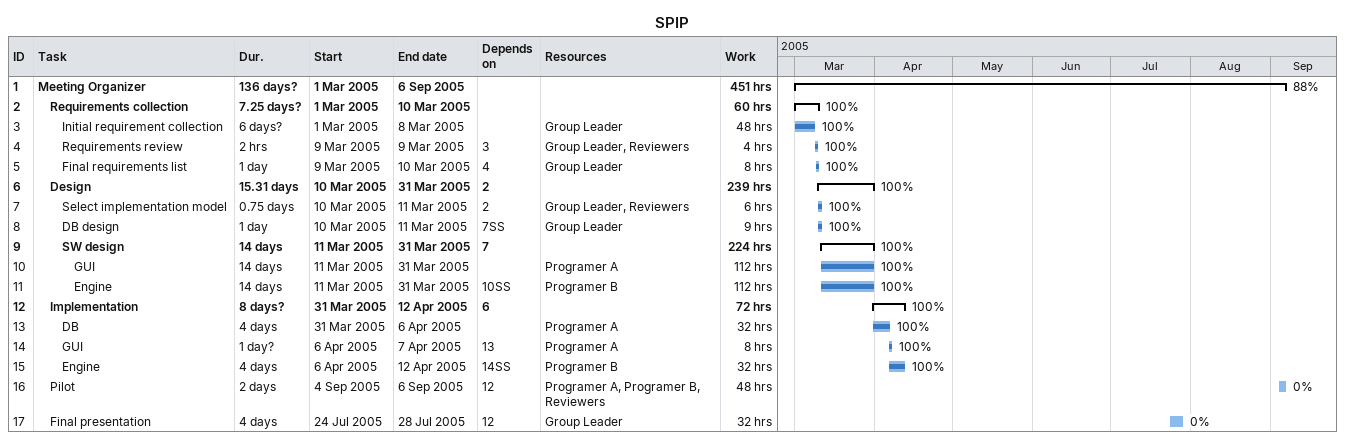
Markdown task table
SPIP

| ID | Level | Task | Duration | Start | Finish | Predecessors | Resources | % complete | Work (h) |
|---|---|---|---|---|---|---|---|---|---|
| 1 | 1 | **Meeting Organizer** | 136d? | 2005-03-01 | 2005-09-06 |  |  | 88 | 451 |
| 2 | 2 | **Requirements collection** | 7.25d? | 2005-03-01 | 2005-03-10 |  |  | 100 | 60 |
| 3 | 3 | Initial requirement collection | 6d? | 2005-03-01 | 2005-03-08 |  | Group Leader | 100 | 48 |
| 4 | 3 | Requirements review | 2h | 2005-03-09 | 2005-03-09 | 3 | Group Leader, Reviewers | 100 | 4 |
| 5 | 3 | Final requirements list | 1d | 2005-03-09 | 2005-03-10 | 4 | Group Leader | 100 | 8 |
| 6 | 2 | **Design** | 15.31d | 2005-03-10 | 2005-03-31 | 2 |  | 100 | 239 |
| 7 | 3 | Select implementation model | 0.75d | 2005-03-10 | 2005-03-11 | 2 | Group Leader, Reviewers | 100 | 6 |
| 8 | 3 | DB design | 1d | 2005-03-10 | 2005-03-11 | 7SS | Group Leader | 100 | 9 |
| 9 | 3 | **SW design** | 14d | 2005-03-11 | 2005-03-31 | 7 |  | 100 | 224 |
| 10 | 4 | GUI | 14d | 2005-03-11 | 2005-03-31 |  | Programer A | 100 | 112 |
| 11 | 4 | Engine | 14d | 2005-03-11 | 2005-03-31 | 10SS | Programer B | 100 | 112 |
| 12 | 2 | **Implementation** | 8d? | 2005-03-31 | 2005-04-12 | 6 |  | 100 | 72 |
| 13 | 3 | DB | 4d | 2005-03-31 | 2005-04-06 |  | Programer A | 100 | 32 |
| 14 | 3 | GUI | 1d? | 2005-04-06 | 2005-04-07 | 13 | Programer A | 100 | 8 |
| 15 | 3 | Engine | 4d | 2005-04-06 | 2005-04-12 | 14SS | Programer B | 100 | 32 |
| 16 | 2 | Pilot | 2d | 2005-09-04 | 2005-09-06 | 12 | Programer A, Programer B, Reviewers | 0 | 48 |
| 17 | 2 | Final presentation | 4d | 2005-07-24 | 2005-07-28 | 12 | Group Leader | 0 | 32 |
